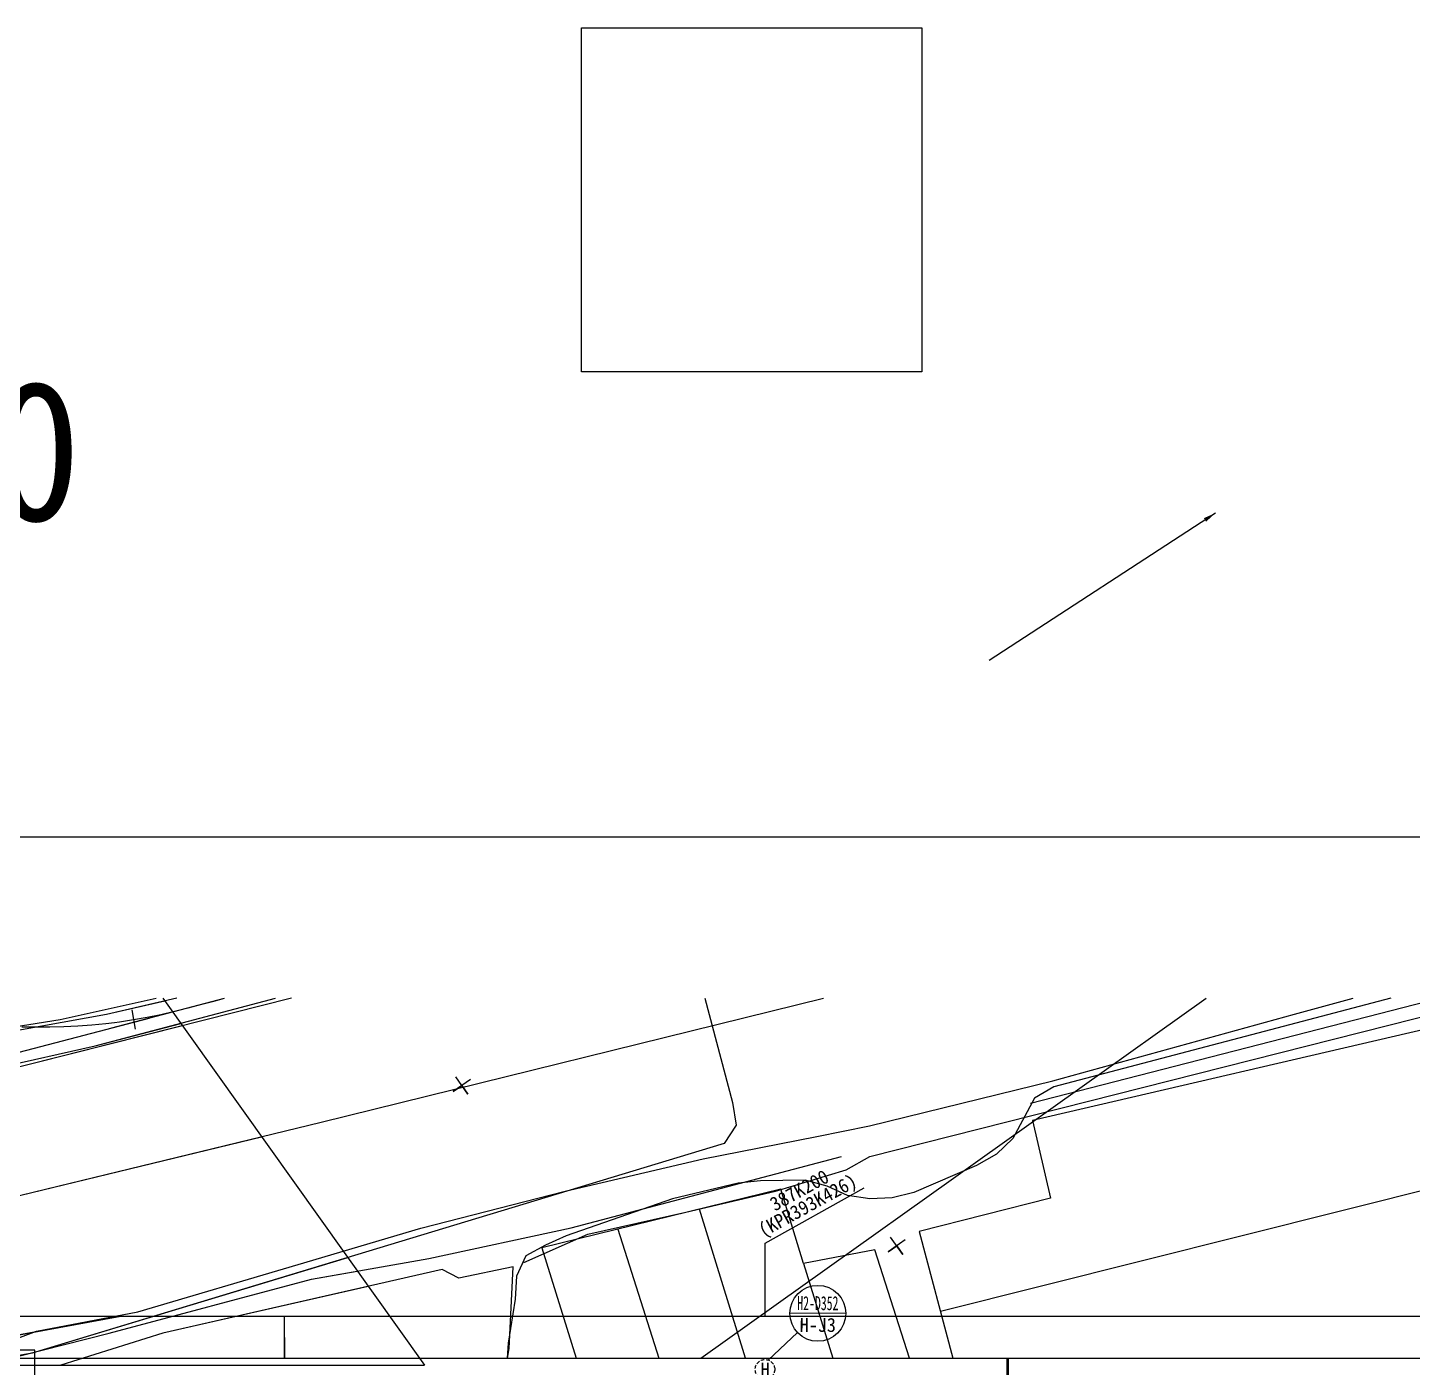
# Model space of a CAD drawing. Extents: x -299 to 346, y -14 to 200.
# Drawn here: x 131 to 230, y 104.3 to 200.1 of the extents above; entities that cross this region are included whole.
import ezdxf
from ezdxf.enums import TextEntityAlignment as Align

# ---------------------------------------------------------------- set-up
doc = ezdxf.new("R2010")
doc.units = 0
doc.set_wipeout_variables(frame=1)
doc.linetypes.add('HIDDEN', pattern=[0.375, 0.25, -0.125])
for name, color, linetype in [('TT-BASE', 253, 'Continuous'), ('TT-LEAL', 1, 'Continuous'), ('TT-LEAT', 3, 'Continuous'), ('TX-LINE', 2, 'Continuous'), ('TX-PAPR', 2, 'Continuous'), ('TZ-LEAL', 1, 'Continuous'), ('TZ-TEX2', 3, 'Continuous'), ('TZ-TEXT', 6, 'Continuous')]:
    doc.layers.add(name, color=color, linetype=linetype)
doc.styles.get("Standard").update_dxf_attribs({"font": 'GulimChe.ttf'})
doc.dimstyles.new('D300', dxfattribs={"dimscale": 0.3, "dimtxt": 3, "dimasz": 3, "dimexe": 0.5, "dimexo": 0.5, "dimgap": 0.5, "dimtad": 1, "dimdec": 0, "dimzin": 1, "dimdsep": 46, "dimlunit": 6, "dimtxsty": 'Standard', "dimcen": 1, "dimclrd": 1, "dimclre": 1, "dimclrt": 3, "dimadec": 0, "dimazin": 0, "dimtfac": 1, "dimtdec": 0, "dimtix": 1, "dimtmove": 2, "dimatfit": 3, "dimfxl": 0, "dimtvp": 2, "dimlwd": -1, "dimlwe": -1, "dimarcsym": 0})

msp = doc.modelspace()

# ---------------------------------------------------------------- linework, layer by layer
at = {"layer": 'TT-BASE'}
for p, q in [((149.842, 130.697, -349.133), (117.695, 122.593, -349.133)), ((133.301, 129.187, -2.023), (140.159, 130.696, -2.023)), ((133.301, 129.187, 84.505), (140.159, 130.696, 84.505)), ((133.301, 129.187, 84.505), (140.159, 130.696, 84.505)), ((135.799, 127.29, 86.661), (148.705, 130.697, 86.661)), ((141.632, 130.697, 83.29), (136.618, 129.53, 83.29)), ((136.989, 128.578, -349.133), (145.055, 130.697, -349.133)), ((140.642, 130.697, -435.661), (159.338, 104.455, -435.661)), ((140.642, 130.697, -349.133), (159.338, 104.455, -349.133)), ((144.389, 130.522, -349.133), (145.055, 130.697, -349.133)), ((151.973, 121.843, 85.36), (187.873, 130.698, 85.36)), ((179.106, 104.957, -349.133), (215.235, 130.699, -349.133)), ((179.398, 130.698, 84.505), (181.357, 123.246, 84.505)), ((191.187, 119.386, 84.139), (235.9, 130.7, 84.139)), ((202.68, 123.195, 84.511), (231.885, 130.699, 84.511)), ((228.434, 130.699, 83.505), (204.343, 124.376, 83.505)), ((221.551, 129.56, 85.015), (225.739, 130.699, 85.015)), ((140.783, 130.499, -3.238), (136.618, 129.53, -3.238)), ((136.989, 128.578, -435.661), (141.338, 129.72, -435.661)), ((136.989, 128.578, -165.872), (141.338, 129.72, -165.872)), ((138.432, 129.862, -349.133), (138.659, 128.481, -349.133)), ((138.432, 129.862, -165.872), (138.659, 128.481, -165.872)), ((140.51, 129.544, -349.133), (141.485, 129.767, -349.133)), ((140.51, 129.544, -165.872), (141.33, 129.731, -165.872)), ((141.485, 129.767, -349.133), (142.246, 129.959, -349.133)), ((142.246, 129.959, -349.133), (142.454, 130.013, -349.133)), ((142.454, 130.013, -349.133), (143.421, 130.268, -349.133)), ((143.421, 130.268, -349.133), (144.389, 130.522, -349.133)), ((115.483, 122.93, -349.133), (139.67, 129.282, -349.133)), ((115.483, 122.93, -435.661), (139.67, 129.282, -435.661)), ((115.483, 122.93, -168.606), (139.67, 129.282, -168.606)), ((142.048, 128.722, -140.078), (117.695, 122.583, -140.078)), ((136.618, 129.53, -3.238), (125.98, 127.639, -3.238)), ((136.618, 129.53, 83.29), (125.98, 127.639, 83.29)), ((128.47, 128.401, -2.023), (133.301, 129.187, -2.023)), ((128.47, 128.401, 84.505), (133.301, 129.187, 84.505)), ((128.47, 128.401, 84.505), (133.301, 129.187, 84.505)), ((133.574, 128.674, -349.133), (134.572, 128.723, -349.133)), ((133.574, 128.674, -165.872), (134.572, 128.723, -165.872)), ((134.572, 128.723, -349.133), (135.57, 128.798, -349.133)), ((134.572, 128.723, -165.872), (135.57, 128.798, -165.872)), ((135.57, 128.798, -349.133), (136.565, 128.898, -349.133)), ((135.57, 128.798, -165.872), (136.565, 128.898, -165.872)), ((135.799, 127.29, 0.133), (141.918, 128.905, 0.133)), ((136.565, 128.898, -349.133), (137.198, 128.974, -349.133)), ((136.565, 128.898, -165.872), (137.198, 128.974, -165.872)), ((137.198, 128.974, -349.133), (137.557, 129.022, -349.133)), ((137.198, 128.974, -165.872), (137.557, 129.022, -165.872)), ((137.557, 129.022, -349.133), (138.546, 129.172, -349.133)), ((137.557, 129.022, -165.872), (138.546, 129.172, -165.872)), ((138.546, 129.172, -349.133), (139.53, 129.345, -349.133)), ((138.546, 129.172, -165.872), (139.53, 129.345, -165.872)), ((139.53, 129.345, -349.133), (140.51, 129.544, -349.133)), ((139.53, 129.345, -165.872), (140.51, 129.544, -165.872)), ((235.485, 129.56, 84.723), (202.822, 121.964, 84.723)), ((204.261, 124.806, 85.015), (221.551, 129.56, 85.015)), ((130.574, 128.662, -349.133), (131.554, 128.649, -349.133)), ((130.574, 128.662, -165.872), (131.554, 128.649, -165.872)), ((131.554, 128.649, -349.133), (131.574, 128.649, -349.133)), ((131.554, 128.649, -165.872), (131.574, 128.649, -165.872)), ((131.574, 128.649, -349.133), (132.574, 128.649, -349.133)), ((131.574, 128.649, -165.872), (132.574, 128.649, -165.872)), ((132.574, 128.649, -349.133), (133.574, 128.674, -349.133)), ((132.574, 128.649, -165.872), (133.574, 128.674, -165.872)), ((113.82, 122.379, 0.133), (135.799, 127.29, 0.133)), ((113.82, 122.379, 86.661), (135.799, 127.29, 86.661)), ((162.626, 124.895, 84.823), (161.404, 124.025, 84.823)), ((162.45, 123.849, 84.823), (161.58, 125.071, 84.823)), ((191.153, 121.568, 85.015), (204.261, 124.806, 85.015)), ((161.404, 124.025, 84.823), (162.015, 124.46, 84.823)), ((162.015, 124.46, 84.823), (162.45, 123.849, 84.823)), ((204.343, 124.376, 83.505), (202.966, 123.551, 83.505)), ((181.357, 123.246, 84.505), (181.637, 121.635, 84.505)), ((202.966, 123.551, 83.505), (201.418, 120.661, 83.505)), ((119.398, 113.923, 85.36), (151.973, 121.843, 85.36)), ((202.822, 121.964, 84.723), (204.099, 116.413, 84.723)), ((119.398, 113.923, -1.168), (147.692, 120.802, -1.168)), ((179.264, 119.217, 85.015), (187.387, 120.826, 85.015)), ((181.637, 121.635, 84.505), (180.763, 120.302, 84.505)), ((187.387, 120.826, 85.015), (191.153, 121.568, 85.015)), ((180.763, 120.302, 84.505), (131.296, 105.317, 84.505)), ((201.418, 120.661, 83.505), (200.238, 119.559, 83.505)), ((169.4, 116.91, 85.015), (179.264, 119.217, 85.015)), ((169.835, 114.279, 84.511), (189.167, 119.395, 84.511)), ((189.483, 118.42, 84.139), (191.187, 119.386, 84.139)), ((200.238, 119.559, 83.505), (198.808, 118.737, 83.505)), ((184.451, 116.9, 84.139), (189.483, 118.42, 84.139)), ((198.808, 118.737, 83.505), (194.337, 116.812, 83.505)), ((159.091, 114.257, 85.015), (169.4, 116.91, 85.015)), ((184.83, 117.037, 84.697), (167.733, 112.858, 84.697)), ((181.772, 117.478, 83.505), (177.08, 116.365, 83.505)), ((178.036, 115.405, 84.139), (184.451, 116.9, 84.139)), ((183.377, 117.652, 83.505), (181.772, 117.478, 83.505)), ((186.57, 117.683, 83.505), (183.377, 117.652, 83.505)), ((186.441, 111.733, 84.697), (184.83, 117.037, 84.697)), ((188.142, 117.274, 83.505), (186.57, 117.683, 83.505)), ((189.592, 116.606, 83.505), (188.142, 117.274, 83.505)), ((194.337, 116.812, 83.505), (192.773, 116.423, 83.505)), ((232.961, 117.512, 84.723), (196.226, 108.313, 84.723)), ((177.08, 116.365, 83.505), (169.483, 113.714, 83.505)), ((191.173, 116.355, 83.505), (189.592, 116.606, 83.505)), ((192.773, 116.423, 83.505), (191.173, 116.355, 83.505)), ((204.099, 116.413, 84.723), (194.71, 114.025, 84.723)), ((171.033, 113.839, 84.139), (178.036, 115.405, 84.139)), ((182.284, 104.957, 84.697), (179.01, 115.614, 84.697)), ((150.327, 111.674, 85.015), (159.091, 114.257, 85.015)), ((159.659, 112.097, 84.511), (169.835, 114.279, 84.511)), ((166.45, 111.815, 84.139), (171.033, 113.839, 84.139)), ((173.162, 114.185, 84.697), (176.095, 104.957, 84.697)), ((194.71, 114.025, 84.723), (197.116, 104.957, 84.723)), ((168.01, 113.055, 83.505), (166.583, 112.286, 83.505)), ((167.733, 112.858, 84.697), (170.199, 104.957, 84.697)), ((169.483, 113.714, 83.505), (168.01, 113.055, 83.505)), ((193.719, 113.435, 83.183), (192.498, 112.565, 83.183)), ((192.498, 112.565, 83.183), (193.108, 113, 83.183)), ((193.544, 112.389, 83.183), (192.673, 113.611, 83.183)), ((193.108, 113, 83.183), (193.544, 112.389, 83.183)), ((153.855, 112.151, -2.023), (131.296, 105.317, -2.023)), ((153.855, 112.151, 84.505), (131.296, 105.317, 84.505)), ((150.327, 111.674, -1.513), (153.524, 112.616, -1.513)), ((151.277, 110.608, 84.511), (159.659, 112.097, 84.511)), ((166.583, 112.286, 83.505), (165.915, 110.835, 83.505)), ((191.55, 112.717, 84.697), (186.441, 111.733, 84.697)), ((194.012, 104.957, 84.697), (191.55, 112.717, 84.697)), ((138.859, 108.288, -1.513), (150.327, 111.674, -1.513)), ((138.859, 108.288, 85.015), (150.327, 111.674, 85.015)), ((160.623, 111.296, 84.219), (140.632, 106.751, 84.219)), ((151.277, 110.608, -2.017), (154.541, 111.188, -2.017)), ((161.812, 110.697, 84.219), (160.623, 111.296, 84.219)), ((165.686, 111.485, 84.219), (161.812, 110.697, 84.219)), ((165.405, 105.652, 84.219), (165.686, 111.485, 84.219)), ((186.441, 111.733, 84.697), (188.545, 104.957, 84.697)), ((136.804, 106.757, -2.017), (151.277, 110.608, -2.017)), ((136.804, 106.757, 84.511), (151.277, 110.608, 84.511)), ((155.323, 110.091, -2.309), (140.632, 106.751, -2.309)), ((155.323, 110.091, 84.219), (140.632, 106.751, 84.219)), ((165.915, 110.835, 83.505), (165.821, 109.191, 83.505)), ((165.821, 109.191, 83.505), (165.321, 106.029, 83.505)), ((125.695, 107.97, -140.078), (156.835, 107.969, -140.078)), ((125.699, 107.971, -349.133), (236.768, 107.953, -349.133)), ((126.695, 105.979, -349.133), (137.639, 107.969, -349.133)), ((126.695, 105.97, -140.078), (137.639, 107.959, -140.078)), ((131.6, 106.895, -1.513), (138.859, 108.288, -1.513)), ((131.6, 106.895, 85.015), (138.859, 108.288, 85.015)), ((149.344, 107.97, -140.078), (156.832, 107.974, -140.078)), ((149.352, 104.97, -140.078), (149.344, 107.97, -140.078)), ((149.347, 107.967, -349.133), (236.768, 107.991, -349.133)), ((149.354, 104.967, -349.133), (149.347, 107.967, -349.133)), ((126.708, 105.049, -1.513), (131.6, 106.895, -1.513)), ((126.708, 105.049, 85.015), (131.6, 106.895, 85.015)), ((127.79, 104.455, -2.017), (136.804, 106.757, -2.017)), ((127.79, 104.455, 84.511), (136.804, 106.757, 84.511)), ((140.632, 106.751, -2.309), (133.348, 104.454, -2.309)), ((140.632, 106.751, 84.219), (133.348, 104.454, 84.219)), ((140.632, 106.751, 84.219), (133.348, 104.454, 84.219)), ((165.321, 106.029, 83.505), (165.259, 104.957, 83.505)), ((113.811, 104.957, -349.133), (183.769, 104.957, -349.133)), ((131.484, 105.547, -349.133), (124.134, 105.551, -349.133)), ((131.484, 105.547, -349.133), (124.134, 105.551, -349.133)), ((126.265, 104.954, -140.078), (158.982, 104.955, -140.078)), ((131.296, 105.317, -2.023), (129.686, 105.038, -2.023)), ((131.296, 105.317, 84.505), (129.686, 105.038, 84.505)), ((131.296, 105.317, 84.505), (129.686, 105.038, 84.505)), ((131.476, 90.947, -349.133), (131.484, 105.547, -349.133)), ((131.476, 90.947, -349.133), (131.484, 105.547, -349.133)), ((149.352, 104.97, -140.078), (158.968, 104.975, -140.078)), ((149.354, 104.967, -349.133), (236.768, 104.991, -349.133)), ((165.282, 104.957, 84.219), (165.405, 105.652, 84.219)), ((183.769, 104.957, -349.133), (236.768, 104.957, -349.133)), ((200.97, 104.957, -349.133), (200.97, 90.974, -349.133)), ((201.07, 104.957, -349.133), (201.07, 90.974, -349.133)), ((126.265, 104.454, -140.078), (159.338, 104.455, -140.078))]:
    msp.add_line(p, q, dxfattribs=at)
at = {"layer": 'TT-LEAL'}
for p, q in [((189.468, 108.166, 81.697), (185.468, 108.175, 81.697)), ((183.908, 104.833, 81.697), (186.009, 106.803, 81.697))]:
    msp.add_line(p, q, dxfattribs=at)
at = {"layer": 'TT-LEAL', "elevation": 81.697, "flags": 128}
msp.add_lwpolyline([(183.7, 107.961), (183.7, 113.196), (190.768, 117.152)], dxfattribs=at)
at = {"layer": 'TT-LEAL'}
msp.add_circle((187.468, 108.171, 81.697), 2, dxfattribs=at)
at = {"layer": 'TT-LEAL', "linetype": 'HIDDEN'}
msp.add_circle((183.686, 104.169, 81.697), 0.7, dxfattribs=at)
at = {"layer": 'TX-PAPR'}
msp.add_lwpolyline([(-1.011, 142.251), (237.789, 142.251), (237.789, -12.549), (-1.011, -12.549)], close=True, dxfattribs=at)

# ---------------------------------------------------------------- texts
at = {"layer": 'TT-LEAT'}
for s, rotation, p in [('(KPR393K426)', 28.71829, (186.77, 115.819)), ('387K200', 28.71829, (186.144, 116.967)), ('H-J3', 359.88466, (187.467, 107.337, 81.697)), ('H', 359.88466, (183.704, 104.147, 81.697))]:
    msp.add_text(s, height=1, rotation=rotation, dxfattribs=at).set_placement(p, align=Align.MIDDLE)
at = {"layer": 'TT-LEAT', "width": 0.65}
msp.add_text('H2-D352', height=1, rotation=359.88466, dxfattribs=at).set_placement((187.47, 108.891, 81.697), align=Align.MIDDLE)
at = {"layer": 'TZ-TEX2'}
msp.add_text('1/300', height=10, dxfattribs=at).set_placement((118.652, 169.034), align=Align.MIDDLE)

# ---------------------------------------------------------------- leaders
at = {"layer": 'TZ-LEAL'}
msp.add_leader([(215.898, 165.392), (199.71, 154.848)], dimstyle='D300', dxfattribs=at)

# ---------------------------------------------------------------- wipeouts: each hides what was drawn before it
for points in [[(170.568, 200.093), (170.568, 175.48), (194.899, 175.48), (194.899, 200.093)], [(202.835, 200.093), (202.835, 175.48), (227.165, 175.48), (227.165, 200.093)]]:
    msp.add_wipeout(points).dxf.layer = 'TX-LINE'

# ---------------------------------------------------------------- next in the draw order: linework, layer by layer
at = {"layer": 'TZ-TEXT'}
msp.add_lwpolyline([(170.568, 200.093), (194.899, 200.093), (194.899, 175.48), (170.568, 175.48)], close=True, dxfattribs=at)

doc.saveas('drawing.dxf')
